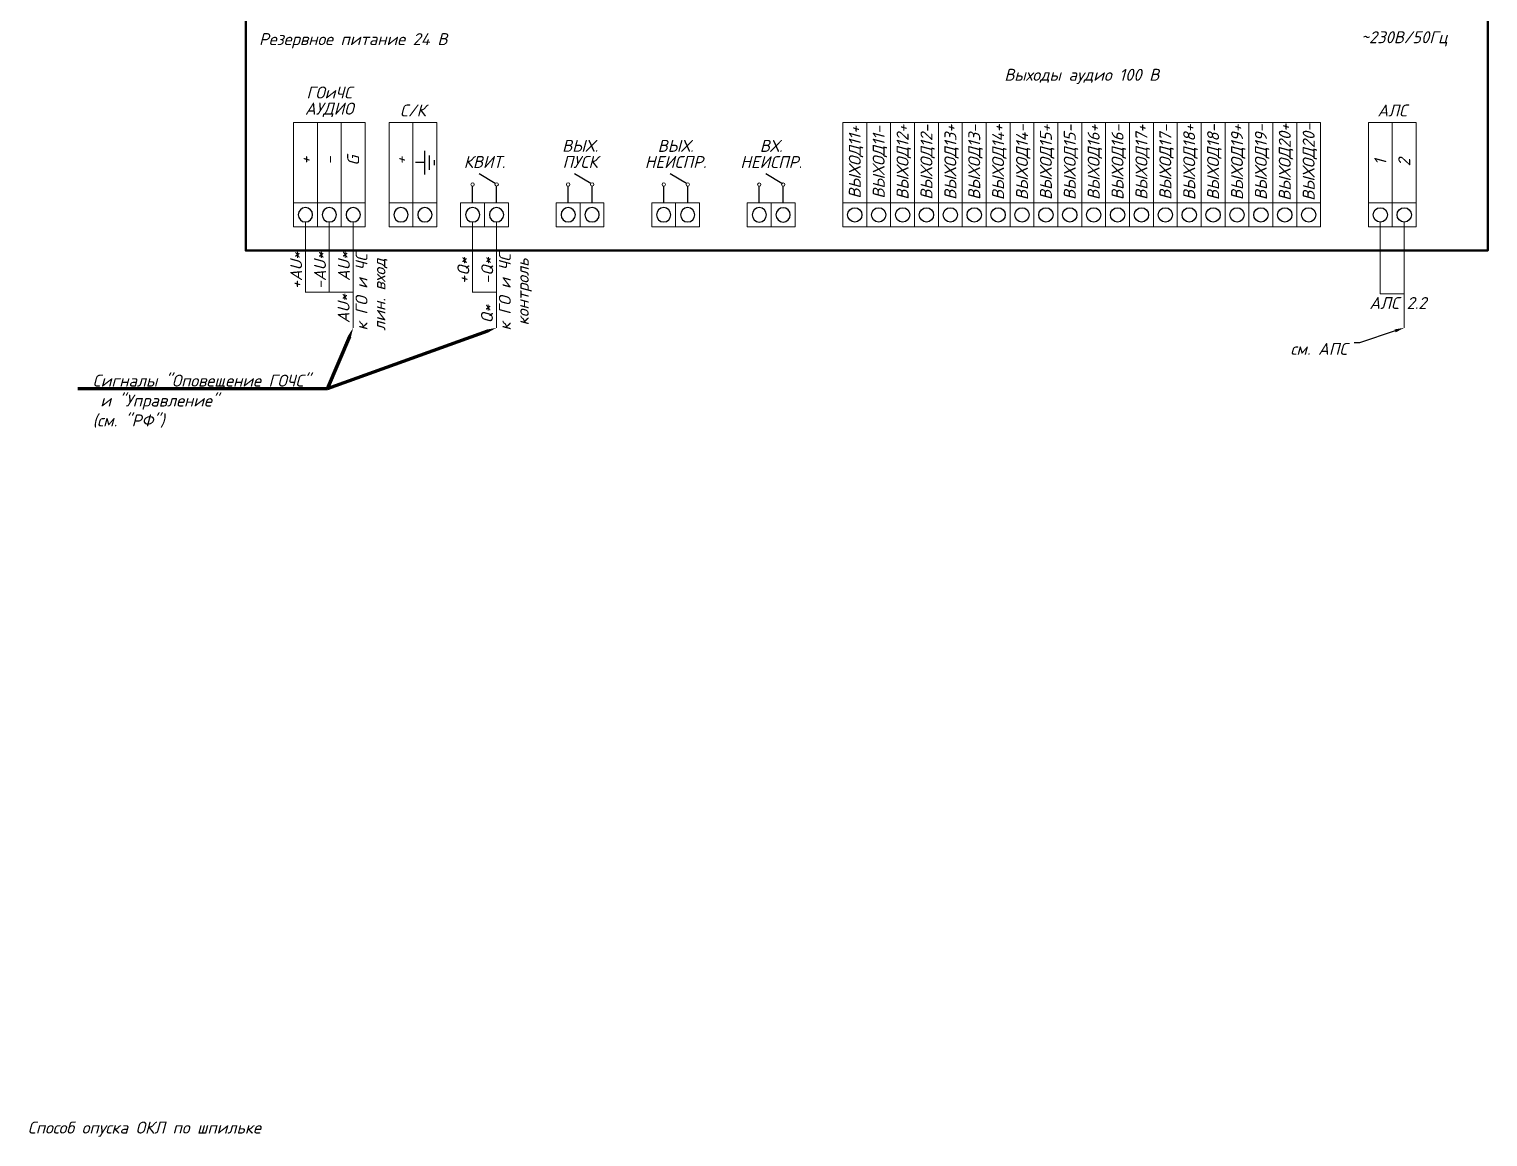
# Model space of a CAD drawing. Extents: x -152830 to 1281226, y -304852 to -2349.
# Drawn here: x 1082957 to 1113488, y -62350 to -39169 of the extents above; entities that cross this region are included whole.
import ezdxf
from ezdxf import colors
from ezdxf.entities.mleader import LeaderData, LeaderLine
from ezdxf.enums import TextEntityAlignment as Align
from ezdxf.math import Vec2, Vec3

# ---------------------------------------------------------------- set-up
doc = ezdxf.new("R2010")
doc.units = 0
doc.header["$LTSCALE"] = 100
doc.linetypes.add('CONTI', pattern=[0])
for name, color, linetype, lineweight in [('13_text', 250, 'Continuous', 15), ('_13_СОУЭ_линии', 5, 'Continuous', 70), ('Схемы подключ', 7, 'Continuous', 15)]:
    doc.layers.add(name, color=color, linetype=linetype, lineweight=lineweight)
doc.styles.add('OlympDesign', font='isocpeui.ttf', dxfattribs={"height": 250})

msp = doc.modelspace()

# ---------------------------------------------------------------- linework, layer by layer
at = {"layer": 'Схемы подключ'}
for p, q in [((1088738.3751, -44679.106446), (1088738.3751, -43202.67197)), ((1089238.3751, -43202.67197), (1089238.3751, -44679.106446)), ((1089738.3751, -43202.932703), (1089738.3751, -45418.117179)), ((1092238.3751, -43202.932703), (1092238.3751, -44679.627911)), ((1092738.3751, -43203.193435), (1092738.3751, -45418.638643)), ((1111238.357264, -43204.551206), (1111238.357264, -44704.551206)), ((1111738.357264, -45418.638643), (1111738.357264, -43204.551206)), ((1111238.357264, -44704.551206), (1111738.357264, -44704.551206))]:
    msp.add_line(p, q, dxfattribs=at)
at = {"layer": 'Схемы подключ', "lineweight": 50}
msp.add_lwpolyline([(1087488.3751, -36442.151391), (1087488.3751, -43804.160107), (1113488.3751, -43804.160107), (1113488.3751, -36442.151391)], close=True, dxfattribs=at)
at = {"layer": 'Схемы подключ'}
for points in [[(1088988.3751, -42802.856446), (1088488.3751, -42802.856446), (1088488.3751, -41119.5858), (1088988.3751, -41119.5858)], [(1089488.3751, -42802.856446), (1088988.3751, -42802.856446), (1088988.3751, -41119.5858), (1089488.3751, -41119.5858)], [(1089988.3751, -42803.117179), (1089488.3751, -42803.117179), (1089488.3751, -41119.846532), (1089988.3751, -41119.846532)], [(1090988.3751, -42803.117179), (1090488.3751, -42803.117179), (1090488.3751, -41119.846532), (1090988.3751, -41119.846532)], [(1091488.3751, -42803.117179), (1090988.3751, -42803.117179), (1090988.3751, -41119.846532), (1091488.3751, -41119.846532)], [(1100488.3751, -41121.150193), (1099988.3751, -41121.150193), (1099988.3751, -42804.420839), (1100488.3751, -42804.420839)], [(1100988.3751, -41121.150193), (1100488.3751, -41121.150193), (1100488.3751, -42804.420839), (1100988.3751, -42804.420839)], [(1101488.3751, -41121.150193), (1100988.3751, -41121.150193), (1100988.3751, -42804.420839), (1101488.3751, -42804.420839)], [(1101988.3751, -41121.150193), (1101488.3751, -41121.150193), (1101488.3751, -42804.420839), (1101988.3751, -42804.420839)], [(1102488.3751, -41121.150193), (1101988.3751, -41121.150193), (1101988.3751, -42804.420839), (1102488.3751, -42804.420839)], [(1102988.3751, -41121.150193), (1102488.3751, -41121.150193), (1102488.3751, -42804.420839), (1102988.3751, -42804.420839)], [(1103488.3751, -41121.150193), (1102988.3751, -41121.150193), (1102988.3751, -42804.420839), (1103488.3751, -42804.420839)], [(1103988.3751, -41121.150193), (1103488.3751, -41121.150193), (1103488.3751, -42804.420839), (1103988.3751, -42804.420839)], [(1104488.3751, -41121.150193), (1103988.3751, -41121.150193), (1103988.3751, -42804.420839), (1104488.3751, -42804.420839)], [(1104988.3751, -41121.150193), (1104488.3751, -41121.150193), (1104488.3751, -42804.420839), (1104988.3751, -42804.420839)], [(1105488.3751, -41121.150193), (1104988.3751, -41121.150193), (1104988.3751, -42804.420839), (1105488.3751, -42804.420839)], [(1105988.3751, -41121.150193), (1105488.3751, -41121.150193), (1105488.3751, -42804.420839), (1105988.3751, -42804.420839)], [(1106488.3751, -41121.150193), (1105988.3751, -41121.150193), (1105988.3751, -42804.420839), (1106488.3751, -42804.420839)], [(1106988.3751, -41121.150193), (1106488.3751, -41121.150193), (1106488.3751, -42804.420839), (1106988.3751, -42804.420839)], [(1107488.3751, -41121.150193), (1106988.3751, -41121.150193), (1106988.3751, -42804.420839), (1107488.3751, -42804.420839)], [(1107988.3751, -41121.150193), (1107488.3751, -41121.150193), (1107488.3751, -42804.420839), (1107988.3751, -42804.420839)], [(1108488.3751, -41121.150193), (1107988.3751, -41121.150193), (1107988.3751, -42804.420839), (1108488.3751, -42804.420839)], [(1108988.3751, -41121.150193), (1108488.3751, -41121.150193), (1108488.3751, -42804.420839), (1108988.3751, -42804.420839)], [(1109488.3751, -41121.150193), (1108988.3751, -41121.150193), (1108988.3751, -42804.420839), (1109488.3751, -42804.420839)], [(1109988.3751, -41121.150193), (1109488.3751, -41121.150193), (1109488.3751, -42804.420839), (1109988.3751, -42804.420839)], [(1111488.3751, -41121.150193), (1110988.3751, -41121.150193), (1110988.3751, -42804.420839), (1111488.3751, -42804.420839)], [(1111988.3751, -41121.150193), (1111488.3751, -41121.150193), (1111488.3751, -42804.420839), (1111988.3751, -42804.420839)], [(1088488.3751, -43302.856446), (1088488.3751, -42802.856446), (1088988.3751, -42802.856446), (1088988.3751, -43302.856446)], [(1088988.3751, -43302.856446), (1088988.3751, -42802.856446), (1089488.3751, -42802.856446), (1089488.3751, -43302.856446)], [(1089488.3751, -43303.117179), (1089488.3751, -42803.117179), (1089988.3751, -42803.117179), (1089988.3751, -43303.117179)], [(1090488.3751, -43303.117179), (1090488.3751, -42803.117179), (1090988.3751, -42803.117179), (1090988.3751, -43303.117179)], [(1090988.3751, -43303.377911), (1090988.3751, -42803.377911), (1091488.3751, -42803.377911), (1091488.3751, -43303.377911)], [(1091988.3751, -43303.117179), (1091988.3751, -42803.117179), (1092488.3751, -42803.117179), (1092488.3751, -43303.117179)], [(1092488.3751, -43303.377911), (1092488.3751, -42803.377911), (1092988.3751, -42803.377911), (1092988.3751, -43303.377911)], [(1093988.3751, -43303.117179), (1093988.3751, -42803.117179), (1094488.3751, -42803.117179), (1094488.3751, -43303.117179)], [(1094488.3751, -43303.377911), (1094488.3751, -42803.377911), (1094988.3751, -42803.377911), (1094988.3751, -43303.377911)], [(1095988.3751, -43303.899375), (1095988.3751, -42803.899375), (1096488.3751, -42803.899375), (1096488.3751, -43303.899375)], [(1096488.3751, -43304.160107), (1096488.3751, -42804.160107), (1096988.3751, -42804.160107), (1096988.3751, -43304.160107)], [(1097988.3751, -43304.681572), (1097988.3751, -42804.681572), (1098488.3751, -42804.681572), (1098488.3751, -43304.681572)], [(1098488.3751, -43304.942304), (1098488.3751, -42804.942304), (1098988.3751, -42804.942304), (1098988.3751, -43304.942304)], [(1099988.3751, -42804.420839), (1099988.3751, -43304.420839), (1100488.3751, -43304.420839), (1100488.3751, -42804.420839)], [(1100488.3751, -42804.420839), (1100488.3751, -43304.420839), (1100988.3751, -43304.420839), (1100988.3751, -42804.420839)], [(1100988.3751, -42804.420839), (1100988.3751, -43304.420839), (1101488.3751, -43304.420839), (1101488.3751, -42804.420839)], [(1101488.3751, -42804.420839), (1101488.3751, -43304.420839), (1101988.3751, -43304.420839), (1101988.3751, -42804.420839)], [(1101988.3751, -42804.420839), (1101988.3751, -43304.420839), (1102488.3751, -43304.420839), (1102488.3751, -42804.420839)], [(1102488.3751, -42804.420839), (1102488.3751, -43304.420839), (1102988.3751, -43304.420839), (1102988.3751, -42804.420839)], [(1102988.3751, -42804.420839), (1102988.3751, -43304.420839), (1103488.3751, -43304.420839), (1103488.3751, -42804.420839)], [(1103488.3751, -42804.420839), (1103488.3751, -43304.420839), (1103988.3751, -43304.420839), (1103988.3751, -42804.420839)], [(1103988.3751, -42804.420839), (1103988.3751, -43304.420839), (1104488.3751, -43304.420839), (1104488.3751, -42804.420839)], [(1104488.3751, -42804.420839), (1104488.3751, -43304.420839), (1104988.3751, -43304.420839), (1104988.3751, -42804.420839)], [(1104988.3751, -42804.420839), (1104988.3751, -43304.420839), (1105488.3751, -43304.420839), (1105488.3751, -42804.420839)], [(1105488.3751, -42804.420839), (1105488.3751, -43304.420839), (1105988.3751, -43304.420839), (1105988.3751, -42804.420839)], [(1105988.3751, -42804.420839), (1105988.3751, -43304.420839), (1106488.3751, -43304.420839), (1106488.3751, -42804.420839)], [(1106488.3751, -42804.420839), (1106488.3751, -43304.420839), (1106988.3751, -43304.420839), (1106988.3751, -42804.420839)], [(1106988.3751, -42804.420839), (1106988.3751, -43304.420839), (1107488.3751, -43304.420839), (1107488.3751, -42804.420839)], [(1107488.3751, -42804.420839), (1107488.3751, -43304.420839), (1107988.3751, -43304.420839), (1107988.3751, -42804.420839)], [(1107988.3751, -42804.420839), (1107988.3751, -43304.420839), (1108488.3751, -43304.420839), (1108488.3751, -42804.420839)], [(1108488.3751, -42804.420839), (1108488.3751, -43304.420839), (1108988.3751, -43304.420839), (1108988.3751, -42804.420839)], [(1108988.3751, -42804.420839), (1108988.3751, -43304.420839), (1109488.3751, -43304.420839), (1109488.3751, -42804.420839)], [(1109488.3751, -42804.420839), (1109488.3751, -43304.420839), (1109988.3751, -43304.420839), (1109988.3751, -42804.420839)], [(1110988.3751, -42804.420839), (1110988.3751, -43304.420839), (1111488.3751, -43304.420839), (1111488.3751, -42804.420839)], [(1111488.3751, -42804.420839), (1111488.3751, -43304.420839), (1111988.3751, -43304.420839), (1111988.3751, -42804.420839)]]:
    msp.add_lwpolyline(points, close=True, dxfattribs=at)
at = {"layer": 'Схемы подключ', "lineweight": 25}
for points in [[(1091231.8751, -41711.742587), (1091231.8751, -42211.742587)], [(1091331.8751, -41811.742587), (1091331.8751, -42111.742587)], [(1091231.8751, -41961.742587), (1091044.8751, -41961.742587)], [(1091431.8751, -41911.742587), (1091431.8751, -42011.742587)], [(1092712.320959, -42398.543143), (1092374.10816, -42198.179972)], [(1094712.320959, -42398.543143), (1094374.10816, -42198.179972)], [(1096712.320959, -42399.32534), (1096374.10816, -42198.962169)], [(1098712.320959, -42400.107536), (1098374.10816, -42199.744365)], [(1092238.3751, -42802.899375), (1092238.3751, -42454.899375)], [(1092741.3751, -42802.986813), (1092741.3751, -42454.377911)], [(1094238.3751, -42802.899375), (1094238.3751, -42454.899375)], [(1094741.3751, -42802.986813), (1094741.3751, -42454.377911)], [(1096238.3751, -42803.681572), (1096238.3751, -42455.681572)], [(1096741.3751, -42803.769009), (1096741.3751, -42455.160107)], [(1098238.3751, -42804.463768), (1098238.3751, -42456.463768)], [(1098741.3751, -42804.551206), (1098741.3751, -42455.942304)]]:
    msp.add_lwpolyline(points, dxfattribs=at)
for points in [[(1088888.790842, -43052.672546, 1), (1088588.790842, -43052.672546, 1)], [(1089388.790842, -43052.672546, 1), (1089088.790842, -43052.672546, 1)], [(1089888.790842, -43052.933279, 1), (1089588.790842, -43052.933279, 1)], [(1090888.790842, -43052.933279, 1), (1090588.790842, -43052.933279, 1)], [(1091388.790842, -43053.194011, 1), (1091088.790842, -43053.194011, 1)], [(1092388.790842, -43052.933279, 1), (1092088.790842, -43052.933279, 1)], [(1092888.790842, -43053.194011, 1), (1092588.790842, -43053.194011, 1)], [(1094388.790842, -43052.933279, 1), (1094088.790842, -43052.933279, 1)], [(1094888.790842, -43053.194011, 1), (1094588.790842, -43053.194011, 1)], [(1096388.790842, -43053.715475, 1), (1096088.790842, -43053.715475, 1)], [(1096888.790842, -43053.976207, 1), (1096588.790842, -43053.976207, 1)], [(1098388.790842, -43054.497672, 1), (1098088.790842, -43054.497672, 1)], [(1098888.790842, -43054.758404, 1), (1098588.790842, -43054.758404, 1)], [(1100388.790842, -43054.604739, -1), (1100088.790842, -43054.604739, -1)], [(1100888.790842, -43054.604739, -1), (1100588.790842, -43054.604739, -1)], [(1101388.790842, -43054.604739, -1), (1101088.790842, -43054.604739, -1)], [(1101888.790842, -43054.604739, -1), (1101588.790842, -43054.604739, -1)], [(1102388.790842, -43054.604739, -1), (1102088.790842, -43054.604739, -1)], [(1102888.790842, -43054.604739, -1), (1102588.790842, -43054.604739, -1)], [(1103388.790842, -43054.604739, -1), (1103088.790842, -43054.604739, -1)], [(1103888.790842, -43054.604739, -1), (1103588.790842, -43054.604739, -1)], [(1104388.790842, -43054.604739, -1), (1104088.790842, -43054.604739, -1)], [(1104888.790842, -43054.604739, -1), (1104588.790842, -43054.604739, -1)], [(1105388.790842, -43054.604739, -1), (1105088.790842, -43054.604739, -1)], [(1105888.790842, -43054.604739, -1), (1105588.790842, -43054.604739, -1)], [(1106388.790842, -43054.604739, -1), (1106088.790842, -43054.604739, -1)], [(1106888.790842, -43054.604739, -1), (1106588.790842, -43054.604739, -1)], [(1107388.790842, -43054.604739, -1), (1107088.790842, -43054.604739, -1)], [(1107888.790842, -43054.604739, -1), (1107588.790842, -43054.604739, -1)], [(1108388.790842, -43054.604739, -1), (1108088.790842, -43054.604739, -1)], [(1108888.790842, -43054.604739, -1), (1108588.790842, -43054.604739, -1)], [(1109388.790842, -43054.604739, -1), (1109088.790842, -43054.604739, -1)], [(1109888.790842, -43054.604739, -1), (1109588.790842, -43054.604739, -1)], [(1111388.790842, -43054.604739, -1), (1111088.790842, -43054.604739, -1)], [(1111888.790842, -43054.604739, -1), (1111588.790842, -43054.604739, -1)]]:
    msp.add_lwpolyline(points, format="xyb", close=True, dxfattribs=at)
at = {"layer": 'Схемы подключ'}
for points in [[(1088738.3751, -44673.653073), (1089738.3751, -44673.653073)], [(1092238.3751, -44674.174537), (1092738.3751, -44674.174537)]]:
    msp.add_lwpolyline(points, dxfattribs=at)
for centre in [(1092238.3751, -42419.399375), (1092741.3751, -42418.941842), (1094238.3751, -42419.399375), (1094741.3751, -42418.941842), (1096238.3751, -42420.181572), (1096741.3751, -42419.724039), (1098238.3751, -42420.963768), (1098741.3751, -42420.506235)]:
    msp.add_circle(centre, 35.5, dxfattribs=at)

# ---------------------------------------------------------------- texts
at = {"char_height": 250, "style": 'OlympDesign'}
for s, insert, width, attachment_point in [('АЛС 2.2', (1111010.160735, -44774.756269), 1342.40279673, 1), ('Способ опуска ОКЛ по шпильке', (1085367.705103, -62191.185526), 12289.59689783, 5)]:
    msp.add_mtext(s, dxfattribs=dict(at, insert=insert, width=width, attachment_point=attachment_point))
at = {"layer": 'Схемы подключ', "lineweight": 0, "style": 'OlympDesign'}
for s, p in [('Резервное питание 24 В', (1089738.3751, -39377.247163)), ('~230В/50Гц', (1111738.3751, -39338.18277)), ('Выходы аудио 100 В', (1104988.3751, -40123.416481)), ('ГОиЧС', (1089238.3751, -40494.5858)), ('АУДИО', (1089238.3751, -40832.0858)), ('С/К', (1090988.3751, -40870.107264)), ('АЛС', (1111488.3751, -40870.107264)), ('ВЫХ.', (1094488.3751, -41610.679972)), ('ВЫХ.', (1096488.3751, -41611.201437)), ('ВХ.', (1098488.3751, -41611.983633)), ('КВИТ.', (1092488.3751, -41948.179972)), ('ПУСК', (1094488.3751, -41948.179972)), ('НЕИСПР.', (1096488.3751, -41948.701437)), ('НЕИСПР.', (1098488.3751, -41949.483633))]:
    msp.add_text(s, height=250, dxfattribs=at).set_placement(p, align=Align.MIDDLE_CENTER)
for s, p in [('ВЫХОД11+', (1100238.3751, -41954.420839)), ('ВЫХОД11-', (1100738.3751, -41954.420839)), ('ВЫХОД12+', (1101238.3751, -41954.420839)), ('ВЫХОД12-', (1101738.3751, -41954.420839)), ('ВЫХОД13+', (1102238.3751, -41954.420839)), ('ВЫХОД13-', (1102738.3751, -41954.420839)), ('ВЫХОД14+', (1103238.3751, -41954.420839)), ('ВЫХОД14-', (1103738.3751, -41954.420839)), ('ВЫХОД15+', (1104238.3751, -41954.420839)), ('ВЫХОД15-', (1104738.3751, -41954.420839)), ('ВЫХОД16+', (1105238.3751, -41954.420839)), ('ВЫХОД16-', (1105738.3751, -41954.420839)), ('ВЫХОД17+', (1106238.3751, -41954.420839)), ('ВЫХОД17-', (1106738.3751, -41954.420839)), ('ВЫХОД18+', (1107238.3751, -41954.420839)), ('ВЫХОД18-', (1107738.3751, -41954.420839)), ('ВЫХОД19+', (1108238.3751, -41954.420839)), ('ВЫХОД19-', (1108738.3751, -41954.420839)), ('ВЫХОД20+', (1109238.3751, -41954.420839)), ('ВЫХОД20-', (1109738.3751, -41954.420839)), ('+', (1088738.3751, -41919.679603)), ('-', (1089238.3751, -41919.679603)), ('G', (1089738.3751, -41919.940335)), ('+', (1090738.3751, -41920.201068)), ('1', (1111238.3751, -41954.420839)), ('2', (1111738.3751, -41954.420839)), ('+AU*', (1088544.543177, -44222.595039)), ('-AU*', (1089044.543177, -44222.595039)), ('AU*', (1089544.543177, -44135.095039)), ('+Q*', (1092044.543177, -44223.116503)), ('-Q*', (1092544.543177, -44223.116503))]:
    msp.add_text(s, height=250, rotation=90, dxfattribs=at).set_placement(p, align=Align.MIDDLE_CENTER)
at = {"layer": 'Схемы подключ', "style": 'OlympDesign'}
for s, p in [('к ГО и ЧС', (1089788.3751, -43868.117179)), ('лин. вход', (1090163.3751, -43968.117179)), ('к ГО и ЧС', (1092788.3751, -43868.638643)), ('контроль', (1093163.3751, -43968.638643))]:
    msp.add_text(s, height=250, rotation=90, dxfattribs=at).set_placement(p, align=Align.TOP_RIGHT)
for s, p in [('AU*', (1089738.3751, -44712.136779)), ('Q*', (1092738.3751, -44937.658244))]:
    msp.add_text(s, height=250, rotation=90, dxfattribs=at).set_placement(p, align=Align.BOTTOM_RIGHT)

# ---------------------------------------------------------------- leaders
at = {"layer": '13_text', "color": 0, "lineweight": 15}
ml = msp.add_multileader_mtext('Standard', dxfattribs=at)
ml.set_content('см. АПС', color=7, style='OlympDesign')
ml.set_leader_properties(color=7, linetype='Continuous', lineweight=25)
ml.build(insert=Vec2(0, 0))
ml.multileader.update_dxf_attribs({"has_text_frame": 1, "text_left_attachment_type": 0, "text_right_attachment_type": 0, "dogleg_length": 2, "arrow_head_size": 200})
ctx = ml.context
ctx.base_point, ctx.char_height, ctx.arrow_head_size, ctx.landing_gap_size, ctx.plane_origin = Vec3(1109257.519663, -45735.011945), 250, 200, 100, Vec3(1113096.090263, -35777.443609)
ctx.left_attachment, ctx.right_attachment = 0, 0
notes = []
notes.append((ctx, [(0, (1, 1, 0), (1110801.253921, -45735.011945), (-1, 0), 111.1585, [(0, [(1111738.357264, -45418.638643)], 0, [])])]))
ctx.mtext.insert, ctx.mtext.flow_direction = Vec3(1109357.519663, -45735.011945), 5
at = {"layer": '_13_СОУЭ_линии', "color": 18, "linetype": 'CONTI', "lineweight": 18, "ltscale": 100, "true_color": 0x000000}
ml = msp.add_multileader_mtext('Standard', dxfattribs=at)
ml.set_content('Сигналы "Оповещение ГОЧС"\\P и "Управление"\\P(см. "РФ")', color=(0, 0, 0), style='OlympDesign')
ml.set_leader_properties(color=256, linetype='ByLayer', lineweight=-1)
ml.build(insert=Vec2(0, 0))
ml.multileader.update_dxf_attribs({"text_left_attachment_type": 6, "text_right_attachment_type": 6, "dogleg_length": 2, "arrow_head_size": 200, "scale": 100})
ctx = ml.context
ctx.base_point, ctx.scale, ctx.char_height, ctx.arrow_head_size, ctx.landing_gap_size, ctx.plane_origin = Vec3(1084286.272614, -46699.478342), 100, 250, 200, 0, Vec3(1097236.006966, -39866.236145)
ctx.left_attachment, ctx.right_attachment = 6, 6
notes.append((ctx, [(0, (1, 1, 0), (1089190.628675, -46699.478342), (-1, 0), 200, [(1, [(1089738.3751, -45418.117179)], 0, [])])]))
ctx.mtext.insert, ctx.mtext.flow_direction = Vec3(1084286.272614, -46399.478342), 5
ml = msp.add_multileader_mtext('Standard', dxfattribs=at)
ml.set_content('Сигналы "Оповещение ГОЧС"\\P и "Управление"\\P(см. "РФ")', color=(0, 0, 0), style='OlympDesign')
ml.set_leader_properties(color=256, linetype='ByLayer', lineweight=-1)
ml.build(insert=Vec2(0, 0))
ml.multileader.update_dxf_attribs({"text_left_attachment_type": 6, "text_right_attachment_type": 6, "dogleg_length": 2, "arrow_head_size": 200, "scale": 100})
ctx = ml.context
ctx.base_point, ctx.scale, ctx.char_height, ctx.arrow_head_size, ctx.landing_gap_size, ctx.plane_origin = Vec3(1084286.272614, -46699.478342), 100, 250, 200, 0, Vec3(1097236.006966, -39866.236145)
ctx.left_attachment, ctx.right_attachment = 6, 6
notes.append((ctx, [(0, (1, 1, 0), (1089190.628675, -46699.478342), (-1, 0), 200, [(1, [(1092738.3751, -45418.638643)], 0, [])])]))
ctx.mtext.insert, ctx.mtext.flow_direction = Vec3(1084286.272614, -46399.478342), 5
for ctx, leaders in notes:
    for number, flags, end, landing, length, lines in leaders:
        leader = LeaderData()
        leader.index, (leader.has_last_leader_line, leader.has_dogleg_vector, leader.attachment_direction) = number, flags
        leader.last_leader_point, leader.dogleg_vector, leader.dogleg_length = Vec3(end), Vec3(landing), length
        for number, points, colour, breaks in lines:
            line = LeaderLine()
            line.index, line.vertices, line.color, line.breaks = number, Vec3.list(points), colors.encode_raw_color(colour), breaks
            leader.lines.append(line)
        ctx.leaders.append(leader)

doc.saveas('drawing.dxf')
